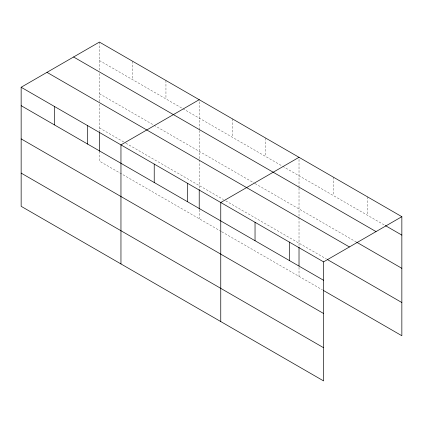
<?xml version="1.0" encoding="UTF-8"?>
<svg xmlns="http://www.w3.org/2000/svg" width="423" height="423" viewBox="0 0 423 423"><rect width="100%" height="100%" fill="white"/><g stroke="black" fill="none" stroke-linecap="round" stroke-linejoin="round"><path stroke-width="0.32" stroke-dasharray="2.12 1.59" d="M199.217 130.49L199.217 159.222M199.217 129.84L199.217 99.696M299.019 188.113L299.019 216.846M299.019 187.463L299.019 157.319M99.41 60.5L182.297 108.351M182.863 108.679L282.104 165.975M282.67 166.302L384.713 225.216M99.41 93.705L254.477 183.233M255.037 183.556L356.15 241.935M99.41 127.92L125.351 142.895M125.911 143.223L223.46 199.54M225.718 200.846L326.44 258.998M221.208 231.45L99.41 161.131L99.41 152.016M221.768 231.772L322.442 289.898M367.571 196.896L367.571 215.323M333.298 177.11L333.298 195.532M299.019 217.507L299.019 246.419M299.019 267.257L299.019 276.372M265.75 138.115L265.75 156.536M232.486 118.905L232.486 137.327M199.217 159.883L199.217 188.801M199.217 209.634L199.217 218.749M165.948 80.492L165.948 98.913M132.679 61.282L132.679 79.704M99.41 42.078L99.41 70.916M99.41 73.523L99.41 101.605M99.41 104.232L99.41 131.828"/><path stroke-width="0.63" d="M21.15 87.26L323.59 261.869L323.59 380.922L21.15 206.313L21.15 87.26L99.41 42.078L401.85 216.687L401.85 335.74L323.584 290.553M199.217 99.696L120.957 144.883L120.957 263.936M299.019 157.319L220.758 202.501L220.758 321.554M323.59 261.869L401.85 216.687M385.284 225.544L401.85 235.109M73.586 56.989L376.026 231.598M356.721 242.263L401.85 268.319M46.974 72.349L349.414 246.958M327.582 259.659L401.85 302.535M21.15 105.681L323.59 280.296M21.15 138.892L323.59 313.501M21.15 173.102L323.59 347.717M299.019 247.074L299.019 265.956M289.311 242.083L289.311 260.505M255.037 222.292L255.037 240.713M199.217 189.451L199.217 208.983M187.489 183.296L187.489 201.718M154.226 164.087L154.226 182.509M99.41 132.478L99.41 151.36M87.688 125.673L87.688 144.095M54.419 106.464L54.419 124.891"/></g></svg>
